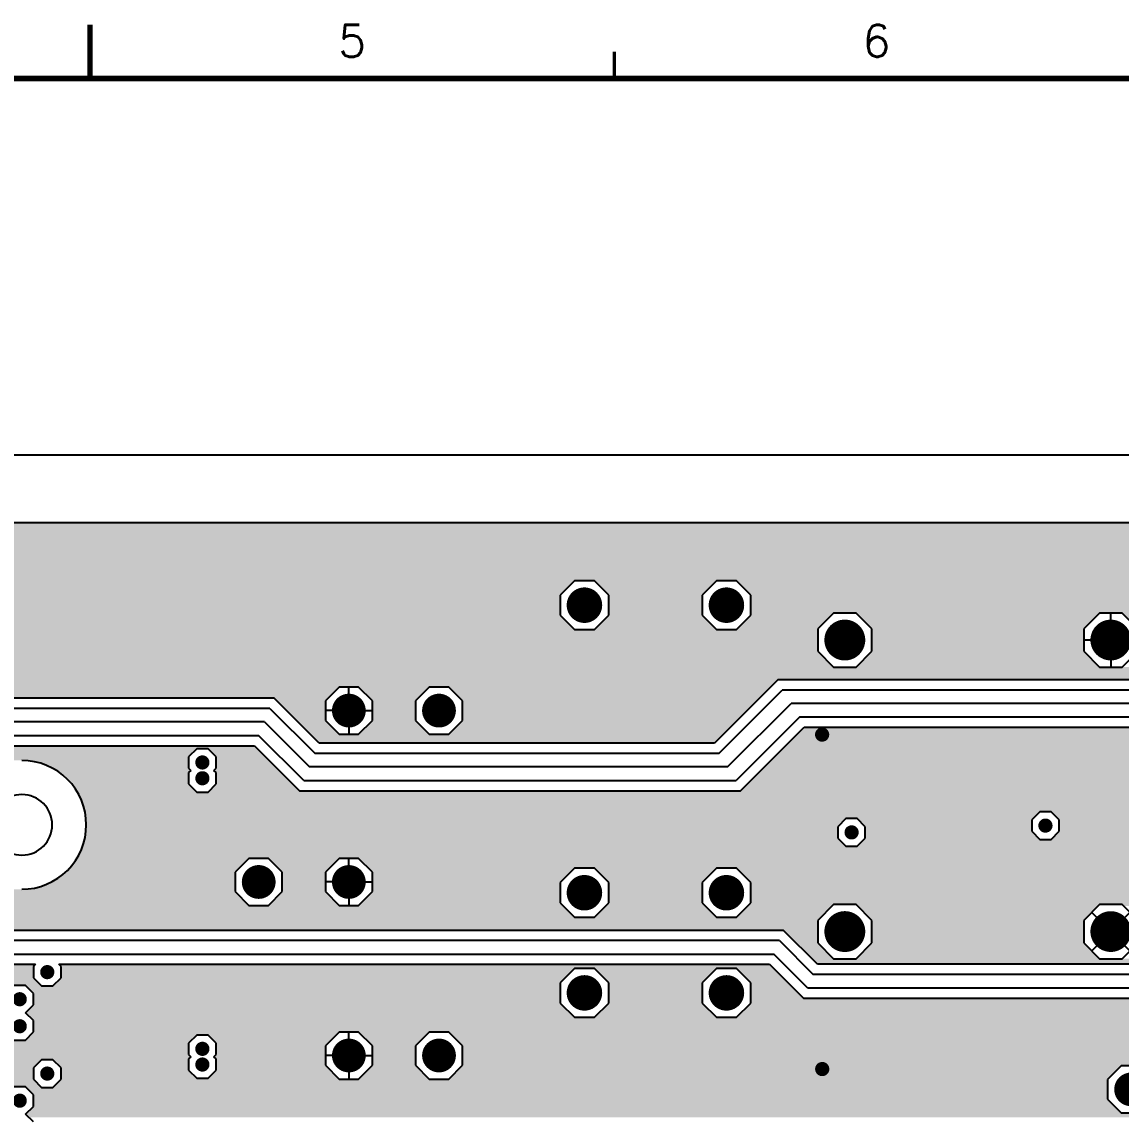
# Model space of a CAD drawing. Extents: x 295 to 953, y 10 to 290.
# Drawn here: x 680.7 to 782.9, y 188.6 to 290.2 of the extents above; entities that cross this region are included whole.
import ezdxf
from ezdxf.enums import TextEntityAlignment as Align

# ---------------------------------------------------------------- set-up
doc = ezdxf.new("R2010")
doc.units = 0
doc.header["$LTSCALE"] = 5
doc.header["$MEASUREMENT"] = 0
doc.layers.get('0').update_dxf_attribs({"linetype": 'CONTINUOUS', "lineweight": 25})
for name, color, linetype in [('L2-INT1_GBR', 7, 'CONTINUOUS'), ('문자', 4, 'CONTINUOUS'), ('테두리', 3, 'CONTINUOUS')]:
    doc.layers.add(name, color=color, linetype=linetype)
doc.styles.get("Standard").update_dxf_attribs({"font": 'simplex.shx'})

# ---------------------------------------------------------------- blocks, each defined once
blk = doc.blocks.new('C')
at = {"layer": '테두리'}
for points, const_width in [([(210, 290), (210, 285)], 0.5), ([(258.75, 287.5), (258.75, 285)], 0.3), ([(15, 285), (15, 15), (405, 15), (405, 285), (15, 285)], 0.5)]:
    blk.add_lwpolyline(points, dxfattribs=dict(at, const_width=const_width))
at = {"layer": '문자'}
for s, p in [('5', (234.38, 288.5)), ('6', (283.12, 288.5))]:
    blk.add_text(s, height=3, dxfattribs=at).set_placement(p, align=Align.MIDDLE)

msp = doc.modelspace()

# ---------------------------------------------------------------- linework, layer by layer
for points, const_width in [([(732.12, 236.04, 1), (733.77, 236.04, 1)], 1.65), ([(745.32, 236.04, 1), (746.97, 236.04, 1)], 1.65), ([(756.2, 232.8, 1), (758.1, 232.8, 1)], 1.9), ([(780.93, 232.8, 1), (782.82, 232.8, 1)], 1.9), ([(710.26, 226.24, 1), (711.83, 226.24, 1)], 1.57), ([(718.64, 226.24, 1), (720.21, 226.24, 1)], 1.57), ([(754.71, 224.01, 1), (755.37, 224.01, 1)], 0.66), ([(697.1, 221.42, 1), (697.76, 221.42, 1)], 0.66), ([(697.1, 219.95, 1), (697.76, 219.95, 1)], 0.66), ([(775.47, 215.55, 1), (776.13, 215.55, 1)], 0.66), ([(757.45, 214.92, 1), (758.11, 214.92, 1)], 0.66), ([(701.88, 210.31, 1), (703.45, 210.31, 1)], 1.57), ([(710.26, 210.31, 1), (711.83, 210.31, 1)], 1.57), ([(732.12, 209.31, 1), (733.77, 209.31, 1)], 1.65), ([(745.32, 209.31, 1), (746.97, 209.31, 1)], 1.65), ([(756.2, 205.7, 1), (758.1, 205.7, 1)], 1.9), ([(780.93, 205.7, 1), (782.82, 205.7, 1)], 1.9), ([(682.68, 201.93, 1), (683.34, 201.93, 1)], 0.66), ([(732.12, 200, 1), (733.77, 200, 1)], 1.65), ([(745.32, 200, 1), (746.97, 200, 1)], 1.65), ([(680.12, 199.41, 1), (680.78, 199.41, 1)], 0.66), ([(680.12, 196.9, 1), (680.78, 196.9, 1)], 0.66), ([(697.1, 194.8, 1), (697.76, 194.8, 1)], 0.66), ([(710.26, 194.18, 1), (711.83, 194.18, 1)], 1.57), ([(718.64, 194.18, 1), (720.21, 194.18, 1)], 1.57), ([(697.1, 193.34, 1), (697.76, 193.34, 1)], 0.66), ([(754.72, 192.92, 1), (755.38, 192.92, 1)], 0.66), ([(682.68, 192.5, 1), (683.34, 192.5, 1)], 0.66), ([(782.98, 191.03, 1), (784.54, 191.03, 1)], 1.57), ([(680.12, 189.98, 1), (680.78, 189.98, 1)], 0.66)]:
    msp.add_lwpolyline(points, format="xyb", close=True, dxfattribs=dict(const_width=const_width))
at = {"layer": 'L2-INT1_GBR'}
for p, q in [((865.18, 250), (505.48, 250)), ((852.34, 243.69), (520.04, 243.69)), ((732.01, 238.31), (730.68, 236.98)), ((733.89, 238.31), (732.01, 238.31)), ((735.21, 236.98), (733.89, 238.31)), ((745.21, 238.31), (743.88, 236.98)), ((747.09, 238.31), (745.21, 238.31)), ((748.41, 236.98), (747.09, 238.31)), ((730.68, 236.98), (730.68, 235.1)), ((735.21, 235.1), (735.21, 236.98)), ((743.88, 236.98), (743.88, 235.1)), ((748.41, 235.1), (748.41, 236.98)), ((756.1, 235.31), (754.63, 233.84)), ((758.19, 235.31), (756.1, 235.31)), ((759.66, 233.84), (758.19, 235.31)), ((780.83, 235.31), (779.36, 233.84)), ((782.92, 235.31), (780.83, 235.31)), ((781.87, 232.8), (781.87, 235.31)), ((784.39, 233.84), (782.92, 235.31)), ((730.68, 235.1), (732.01, 233.77)), ((733.89, 233.77), (735.21, 235.1)), ((743.88, 235.1), (745.21, 233.77)), ((747.09, 233.77), (748.41, 235.1)), ((732.01, 233.77), (733.89, 233.77)), ((745.21, 233.77), (747.09, 233.77)), ((754.63, 233.84), (754.63, 231.76)), ((759.66, 231.76), (759.66, 233.84)), ((779.36, 233.84), (779.36, 231.76)), ((781.87, 232.8), (779.36, 232.8)), ((781.87, 232.8), (781.87, 230.28)), ((781.87, 232.8), (784.39, 232.8)), ((754.63, 231.76), (756.1, 230.28)), ((758.19, 230.28), (759.66, 231.76)), ((779.36, 231.76), (780.83, 230.28)), ((782.92, 230.28), (784.39, 231.76)), ((756.1, 230.28), (758.19, 230.28)), ((780.83, 230.28), (782.92, 230.28)), ((750.93, 229.09), (745.05, 223.2)), ((784.51, 229.09), (750.93, 229.09)), ((710.14, 228.42), (708.86, 227.14)), ((711.95, 228.42), (710.14, 228.42)), ((711.05, 226.24), (711.05, 228.42)), ((713.23, 227.14), (711.95, 228.42)), ((718.52, 228.42), (717.24, 227.14)), ((720.33, 228.42), (718.52, 228.42)), ((721.61, 227.14), (720.33, 228.42)), ((745.45, 222.26), (751.33, 228.14)), ((784.9, 228.14), (751.33, 228.14)), ((704.1, 227.39), (640.42, 227.39)), ((708.3, 223.2), (704.1, 227.39)), ((708.86, 227.14), (708.86, 225.33)), ((713.23, 225.33), (713.23, 227.14)), ((717.24, 227.14), (717.24, 225.33)), ((721.61, 225.33), (721.61, 227.14)), ((703.71, 226.45), (640.82, 226.45)), ((703.71, 226.45), (707.9, 222.26)), ((711.05, 226.24), (708.86, 226.24)), ((711.05, 226.24), (711.05, 224.05)), ((711.05, 226.24), (713.23, 226.24)), ((746.25, 221), (752.15, 226.9)), ((785.33, 226.9), (752.15, 226.9)), ((703.19, 225.19), (646.5, 225.19)), ((703.19, 225.19), (707.38, 221)), ((708.86, 225.33), (710.14, 224.05)), ((711.95, 224.05), (713.23, 225.33)), ((717.24, 225.33), (718.52, 224.05)), ((720.33, 224.05), (721.61, 225.33)), ((752.98, 225.66), (747.06, 219.74)), ((752.98, 225.66), (787.77, 225.66)), ((710.14, 224.05), (711.95, 224.05)), ((718.52, 224.05), (720.33, 224.05)), ((747.45, 218.79), (753.37, 224.71)), ((753.37, 224.71), (788.17, 224.71)), ((647.03, 223.93), (702.66, 223.93)), ((647.42, 222.98), (702.27, 222.98)), ((702.27, 222.98), (706.46, 218.79)), ((706.86, 219.74), (702.66, 223.93)), ((745.05, 223.2), (708.3, 223.2)), ((696.9, 222.7), (696.15, 221.95)), ((696.15, 221.95), (696.15, 220.89)), ((697.96, 222.7), (696.9, 222.7)), ((698.7, 221.95), (697.96, 222.7)), ((698.7, 220.89), (698.7, 221.95)), ((745.45, 222.26), (707.9, 222.26)), ((681.25, 221.58), (680.66, 221.61)), ((681.83, 221.49), (681.25, 221.58)), ((682.4, 221.35), (681.83, 221.49)), ((682.95, 221.15), (682.4, 221.35)), ((683.48, 220.9), (682.95, 221.15)), ((683.98, 220.6), (683.48, 220.9)), ((696.15, 220.89), (696.35, 220.68)), ((698.5, 220.68), (698.7, 220.89)), ((746.25, 221), (707.38, 221)), ((684.46, 220.25), (683.98, 220.6)), ((684.89, 219.85), (684.46, 220.25)), ((685.29, 219.42), (684.89, 219.85)), ((696.35, 220.68), (696.15, 220.48)), ((696.15, 220.48), (696.15, 219.42)), ((698.7, 220.48), (698.5, 220.68)), ((698.7, 219.42), (698.7, 220.48)), ((685.64, 218.95), (685.29, 219.42)), ((685.94, 218.44), (685.64, 218.95)), ((696.15, 219.42), (696.9, 218.67)), ((697.96, 218.67), (698.7, 219.42)), ((706.86, 219.74), (747.06, 219.74)), ((686.19, 217.91), (685.94, 218.44)), ((686.39, 217.36), (686.19, 217.91)), ((696.9, 218.67), (697.96, 218.67)), ((706.46, 218.79), (747.45, 218.79)), ((686.53, 216.79), (686.39, 217.36)), ((686.61, 216.21), (686.53, 216.79)), ((775.27, 216.83), (774.52, 216.08)), ((776.33, 216.83), (775.27, 216.83)), ((777.08, 216.08), (776.33, 216.83)), ((686.64, 215.62), (686.61, 216.21)), ((757.25, 216.2), (756.5, 215.45)), ((758.31, 216.2), (757.25, 216.2)), ((759.05, 215.45), (758.31, 216.2)), ((774.52, 216.08), (774.52, 215.02)), ((777.08, 215.02), (777.08, 216.08)), ((686.53, 214.46), (686.61, 215.04)), ((686.61, 215.04), (686.64, 215.62)), ((756.5, 215.45), (756.5, 214.39)), ((759.05, 214.39), (759.05, 215.45)), ((774.52, 215.02), (775.27, 214.27)), ((776.33, 214.27), (777.08, 215.02)), ((686.19, 213.33), (686.39, 213.89)), ((686.39, 213.89), (686.53, 214.46)), ((756.5, 214.39), (757.25, 213.64)), ((758.31, 213.64), (759.05, 214.39)), ((775.27, 214.27), (776.33, 214.27)), ((685.64, 212.3), (685.94, 212.8)), ((685.94, 212.8), (686.19, 213.33)), ((757.25, 213.64), (758.31, 213.64)), ((684.89, 211.39), (685.29, 211.83)), ((685.29, 211.83), (685.64, 212.3)), ((701.76, 212.5), (700.48, 211.22)), ((703.57, 212.5), (701.76, 212.5)), ((704.85, 211.22), (703.57, 212.5)), ((710.14, 212.5), (708.86, 211.22)), ((711.95, 212.5), (710.14, 212.5)), ((711.05, 210.31), (711.05, 212.5)), ((713.23, 211.22), (711.95, 212.5)), ((683.48, 210.35), (683.98, 210.65)), ((683.98, 210.65), (684.46, 211)), ((684.46, 211), (684.89, 211.39)), ((700.48, 211.22), (700.48, 209.41)), ((704.85, 209.41), (704.85, 211.22)), ((708.86, 211.22), (708.86, 209.41)), ((713.23, 209.41), (713.23, 211.22)), ((732.01, 211.58), (730.68, 210.25)), ((733.89, 211.58), (732.01, 211.58)), ((735.21, 210.25), (733.89, 211.58)), ((745.21, 211.58), (743.88, 210.25)), ((747.09, 211.58), (745.21, 211.58)), ((748.41, 210.25), (747.09, 211.58)), ((680.66, 209.64), (681.25, 209.67)), ((681.25, 209.67), (681.83, 209.75)), ((681.83, 209.75), (682.4, 209.9)), ((682.4, 209.9), (682.95, 210.1)), ((682.95, 210.1), (683.48, 210.35)), ((711.05, 210.31), (708.86, 210.31)), ((711.05, 210.31), (711.05, 208.12)), ((711.05, 210.31), (713.23, 210.31)), ((730.68, 210.25), (730.68, 208.37)), ((735.21, 208.37), (735.21, 210.25)), ((743.88, 210.25), (743.88, 208.37)), ((748.41, 208.37), (748.41, 210.25)), ((700.48, 209.41), (701.76, 208.12)), ((703.57, 208.12), (704.85, 209.41)), ((708.86, 209.41), (710.14, 208.12)), ((711.95, 208.12), (713.23, 209.41)), ((701.76, 208.12), (703.57, 208.12)), ((710.14, 208.12), (711.95, 208.12)), ((730.68, 208.37), (732.01, 207.04)), ((733.89, 207.04), (735.21, 208.37)), ((743.88, 208.37), (745.21, 207.04)), ((747.09, 207.04), (748.41, 208.37)), ((756.1, 208.22), (754.63, 206.74)), ((758.19, 208.22), (756.1, 208.22)), ((759.66, 206.74), (758.19, 208.22)), ((780.83, 208.22), (779.36, 206.74)), ((782.92, 208.22), (780.83, 208.22)), ((784.39, 206.74), (782.92, 208.22)), ((732.01, 207.04), (733.89, 207.04)), ((745.21, 207.04), (747.09, 207.04)), ((754.63, 206.74), (754.63, 204.66)), ((759.66, 204.66), (759.66, 206.74)), ((779.36, 206.74), (779.36, 204.66)), ((781.87, 205.7), (780.1, 207.48)), ((781.87, 205.7), (783.65, 207.48)), ((751.46, 205.81), (667.17, 205.81)), ((754.61, 202.67), (751.46, 205.81)), ((781.87, 205.7), (780.1, 203.92)), ((781.87, 205.7), (783.65, 203.92)), ((751.07, 204.86), (667.57, 204.86)), ((751.07, 204.86), (754.21, 201.72)), ((754.63, 204.66), (756.1, 203.18)), ((758.19, 203.18), (759.66, 204.66)), ((779.36, 204.66), (780.83, 203.18)), ((782.92, 203.18), (784.39, 204.66)), ((668.09, 203.61), (750.55, 203.61)), ((753.69, 200.46), (750.55, 203.61)), ((676.64, 202.66), (681.93, 202.66)), ((681.93, 202.66), (681.73, 202.46)), ((684.09, 202.66), (750.15, 202.66)), ((684.29, 202.46), (684.09, 202.66)), ((750.15, 202.66), (753.3, 199.51)), ((842.67, 202.67), (754.61, 202.67)), ((756.1, 203.18), (758.19, 203.18)), ((780.83, 203.18), (782.92, 203.18)), ((681.73, 202.46), (681.73, 201.4)), ((684.29, 201.4), (684.29, 202.46)), ((732.01, 202.27), (730.68, 200.94)), ((733.89, 202.27), (732.01, 202.27)), ((735.21, 200.94), (733.89, 202.27)), ((745.21, 202.27), (743.88, 200.94)), ((747.09, 202.27), (745.21, 202.27)), ((748.41, 200.94), (747.09, 202.27)), ((843.06, 201.72), (754.21, 201.72)), ((680.98, 200.69), (679.92, 200.69)), ((681.73, 199.94), (680.98, 200.69)), ((681.73, 201.4), (682.48, 200.65)), ((682.48, 200.65), (683.54, 200.65)), ((683.54, 200.65), (684.29, 201.4)), ((730.68, 200.94), (730.68, 199.06)), ((735.21, 199.06), (735.21, 200.94)), ((743.88, 200.94), (743.88, 199.06)), ((748.41, 199.06), (748.41, 200.94)), ((753.69, 200.46), (843.9, 200.46)), ((681.73, 198.88), (681.73, 199.94)), ((753.3, 199.51), (844.29, 199.51)), ((681, 198.16), (681.73, 198.88)), ((730.68, 199.06), (732.01, 197.73)), ((733.89, 197.73), (735.21, 199.06)), ((743.88, 199.06), (745.21, 197.73)), ((747.09, 197.73), (748.41, 199.06)), ((681.73, 197.43), (681, 198.16)), ((681.73, 196.37), (681.73, 197.43)), ((732.01, 197.73), (733.89, 197.73)), ((745.21, 197.73), (747.09, 197.73)), ((680.98, 195.62), (681.73, 196.37)), ((710.14, 196.36), (708.86, 195.08)), ((711.95, 196.36), (710.14, 196.36)), ((711.05, 194.18), (711.05, 196.36)), ((713.23, 195.08), (711.95, 196.36)), ((718.52, 196.36), (717.24, 195.08)), ((720.33, 196.36), (718.52, 196.36)), ((721.61, 195.08), (720.33, 196.36)), ((679.92, 195.62), (680.98, 195.62)), ((696.9, 196.08), (696.15, 195.33)), ((696.15, 195.33), (696.15, 194.27)), ((697.96, 196.08), (696.9, 196.08)), ((698.7, 195.33), (697.96, 196.08)), ((698.7, 194.27), (698.7, 195.33)), ((708.86, 195.08), (708.86, 193.27)), ((713.23, 193.27), (713.23, 195.08)), ((717.24, 195.08), (717.24, 193.27)), ((721.61, 193.27), (721.61, 195.08)), ((682.48, 193.78), (681.73, 193.03)), ((683.54, 193.78), (682.48, 193.78)), ((684.29, 193.03), (683.54, 193.78)), ((696.15, 194.27), (696.35, 194.07)), ((696.35, 194.07), (696.15, 193.87)), ((696.15, 193.87), (696.15, 192.81)), ((698.5, 194.07), (698.7, 194.27)), ((698.7, 193.87), (698.5, 194.07)), ((698.7, 192.81), (698.7, 193.87)), ((711.05, 194.18), (708.86, 194.18)), ((708.86, 193.27), (710.14, 191.99)), ((711.05, 194.18), (711.05, 191.99)), ((711.05, 194.18), (713.23, 194.18)), ((711.95, 191.99), (713.23, 193.27)), ((717.24, 193.27), (718.52, 191.99)), ((720.33, 191.99), (721.61, 193.27)), ((681.73, 193.03), (681.73, 191.97)), ((684.29, 191.97), (684.29, 193.03)), ((696.15, 192.81), (696.9, 192.06)), ((697.96, 192.06), (698.7, 192.81)), ((782.85, 193.22), (781.57, 191.94)), ((784.67, 193.22), (782.85, 193.22)), ((680.98, 191.26), (679.92, 191.26)), ((681.73, 190.51), (680.98, 191.26)), ((681.73, 191.97), (682.48, 191.22)), ((682.48, 191.22), (683.54, 191.22)), ((683.54, 191.22), (684.29, 191.97)), ((696.9, 192.06), (697.96, 192.06)), ((710.14, 191.99), (711.95, 191.99)), ((718.52, 191.99), (720.33, 191.99)), ((781.57, 191.94), (781.57, 190.13)), ((681.73, 189.45), (681.73, 190.51)), ((681, 188.73), (681.73, 189.45)), ((781.57, 190.13), (782.85, 188.85)), ((681.73, 188), (681, 188.73)), ((782.85, 188.85), (784.67, 188.85))]:
    msp.add_line(p, q, dxfattribs=at)
for start, end in [(0, 180), (180, 0)]:
    msp.add_arc((680.66, 215.62), 2.81, start, end, dxfattribs=at)
for points in [[(520.04, 243.44), (520.04, 243.69), (852.59, 243.44), (852.34, 243.69)], [(601.22, 242.69), (600.47, 243.44), (853.34, 242.69), (852.59, 243.44)], [(601.22, 241.9), (601.22, 242.69), (854.12, 241.9), (853.34, 242.69)], [(670.77, 241.71), (670.18, 241.9), (854.32, 241.71), (854.12, 241.9)], [(670.91, 241.52), (670.77, 241.71), (854.5, 241.52), (854.32, 241.71)], [(671.11, 241.32), (670.91, 241.52), (854.71, 241.32), (854.5, 241.52)], [(671.19, 241.29), (671.11, 241.32), (854.73, 241.29), (854.71, 241.32)], [(671.55, 240.79), (671.19, 241.29), (855.23, 240.79), (854.73, 241.29)], [(671.55, 239.72), (671.55, 240.79), (856.31, 239.72), (855.23, 240.79)], [(671.55, 238.31), (671.55, 239.72), (857.72, 238.31), (856.31, 239.72)], [(671.55, 238.08), (671.55, 238.31), (731.78, 238.08), (732.01, 238.31)], [(671.55, 238.31), (671.55, 238.31), (732.01, 238.31), (733.89, 238.31)], [(735.21, 236.98), (733.89, 238.31), (743.88, 236.98), (745.21, 238.31)], [(733.89, 238.31), (733.89, 238.31), (745.21, 238.31), (747.09, 238.31)], [(748.41, 236.98), (747.09, 238.31), (859.05, 236.98), (857.72, 238.31)], [(670.77, 237.16), (670.91, 237.35), (730.86, 237.16), (731.05, 237.35)], [(670.91, 237.35), (671.11, 237.56), (731.05, 237.35), (731.26, 237.56)], [(671.11, 237.56), (671.19, 237.58), (731.26, 237.56), (731.28, 237.58)], [(671.19, 237.58), (671.55, 238.08), (731.28, 237.58), (731.78, 238.08)], [(629.13, 235.97), (629.13, 236.97), (730.68, 235.97), (730.68, 236.97)], [(670.18, 236.97), (670.2, 236.98), (730.68, 236.97), (730.68, 236.98)], [(670.2, 236.98), (670.77, 237.16), (730.68, 236.98), (730.86, 237.16)], [(735.21, 235.1), (735.21, 236.98), (743.88, 235.1), (743.88, 236.98)], [(748.41, 236.26), (748.41, 236.98), (859.76, 236.26), (859.05, 236.98)], [(748.41, 235.31), (748.41, 236.26), (867.53, 235.31), (867.53, 236.26)], [(748.41, 236.26), (748.41, 236.26), (867.53, 236.26), (860.5, 236.26)], [(748.41, 236.26), (748.41, 236.26), (860.5, 236.26), (859.76, 236.26)], [(628.43, 235.27), (629.13, 235.97), (730.68, 235.27), (730.68, 235.97)], [(655.17, 235.1), (655, 235.27), (730.68, 235.1), (730.68, 235.27)], [(748.41, 235.1), (748.41, 235.31), (755.89, 235.1), (756.1, 235.31)], [(748.41, 235.31), (748.41, 235.31), (756.1, 235.31), (758.19, 235.31)], [(759.66, 233.84), (758.19, 235.31), (779.36, 233.84), (780.83, 235.31)], [(758.19, 235.31), (758.19, 235.31), (780.83, 235.31), (782.92, 235.31)], [(783.92, 234.32), (782.92, 235.31), (867.53, 234.32), (867.53, 235.31)], [(655.75, 234.52), (655.17, 235.1), (731.26, 234.52), (730.68, 235.1)], [(655.75, 233.77), (655.75, 234.52), (732.01, 233.77), (731.26, 234.52)], [(733.89, 233.77), (735.21, 235.1), (745.21, 233.77), (743.88, 235.1)], [(747.16, 233.84), (748.41, 235.1), (754.63, 233.84), (755.89, 235.1)], [(655.23, 232.94), (655.75, 233.46), (754.63, 232.94), (754.63, 233.46)], [(655.75, 233.46), (655.75, 233.77), (754.63, 233.46), (754.63, 233.77)], [(747.09, 233.77), (747.16, 233.84), (754.63, 233.77), (754.63, 233.84)], [(759.66, 231.76), (759.66, 233.84), (779.36, 231.76), (779.36, 233.84)], [(655.75, 232.42), (655.23, 232.94), (754.63, 232.42), (754.63, 232.94)], [(655.75, 231.76), (655.75, 232.42), (754.63, 231.76), (754.63, 232.42)], [(655, 230.62), (655.75, 231.36), (755.77, 230.62), (755.02, 231.36)], [(655.75, 231.36), (655.75, 231.76), (755.02, 231.36), (754.63, 231.76)], [(758.19, 230.28), (759.66, 231.76), (780.83, 230.28), (779.36, 231.76)], [(628.38, 229.78), (628.89, 230.28), (785.2, 229.78), (785.7, 230.28)], [(628.89, 230.28), (629.13, 230.53), (756.1, 230.28), (755.86, 230.53)], [(629.13, 230.53), (629.13, 230.62), (755.86, 230.53), (755.77, 230.62)], [(621.07, 228.54), (621.59, 229.06), (750.39, 228.54), (750.91, 229.06)], [(621.59, 229.09), (621.59, 229.78), (784.51, 229.09), (785.2, 229.78)], [(621.59, 229.06), (621.59, 229.09), (750.91, 229.06), (750.93, 229.09)], [(621.59, 229.09), (621.59, 229.09), (750.93, 229.09), (784.51, 229.09)], [(621.19, 228.42), (621.07, 228.54), (750.27, 228.42), (750.39, 228.54)], [(621.59, 228.02), (621.19, 228.42), (709.74, 228.02), (710.14, 228.42)], [(621.19, 228.42), (621.19, 228.42), (710.14, 228.42), (711.95, 228.42)], [(713.23, 227.14), (711.95, 228.42), (717.24, 227.14), (718.52, 228.42)], [(711.95, 228.42), (711.95, 228.42), (718.52, 228.42), (720.33, 228.42)], [(721.61, 227.14), (720.33, 228.42), (748.99, 227.14), (750.27, 228.42)], [(621.59, 227.52), (621.59, 228.02), (709.23, 227.52), (709.74, 228.02)], [(638.35, 227.39), (638.23, 227.52), (709.11, 227.39), (709.23, 227.52)], [(638.35, 227.39), (638.35, 227.39), (640.42, 227.39), (704.1, 227.39)], [(704.36, 227.14), (704.1, 227.39), (708.86, 227.14), (709.11, 227.39)], [(706.17, 225.33), (704.36, 227.14), (708.86, 225.33), (708.86, 227.14)], [(713.23, 225.33), (713.23, 227.14), (717.24, 225.33), (717.24, 227.14)], [(721.61, 225.33), (721.61, 227.14), (747.18, 225.33), (748.99, 227.14)], [(707.45, 224.05), (706.17, 225.33), (710.14, 224.05), (708.86, 225.33)], [(711.95, 224.05), (713.23, 225.33), (718.52, 224.05), (717.24, 225.33)], [(720.33, 224.05), (721.61, 225.33), (745.9, 224.05), (747.18, 225.33)], [(708.3, 223.2), (707.45, 224.05), (745.05, 223.2), (745.9, 224.05)], [(752.34, 223.68), (753.37, 224.71), (789.15, 223.68), (790.19, 224.71)], [(753.37, 224.71), (753.37, 224.71), (758.31, 224.71), (753.37, 224.71)], [(647.13, 222.7), (647.42, 222.98), (702.56, 222.7), (702.27, 222.98)], [(751.46, 222.81), (752.34, 223.68), (789.15, 222.81), (789.15, 223.68)], [(646.04, 221.61), (646.38, 221.95), (696.15, 221.61), (696.15, 221.95)], [(646.38, 221.95), (647.13, 222.7), (696.15, 221.95), (696.9, 222.7)], [(647.13, 222.7), (647.13, 222.7), (696.9, 222.7), (697.96, 222.7)], [(698.7, 221.95), (697.96, 222.7), (703.31, 221.95), (702.56, 222.7)], [(698.7, 221.68), (698.7, 221.95), (703.57, 221.68), (703.31, 221.95)], [(750.53, 221.87), (751.46, 222.81), (789.15, 221.87), (789.15, 222.81)], [(681.25, 221.58), (680.66, 221.61), (696.15, 221.58), (696.15, 221.61)], [(681.83, 221.49), (681.25, 221.58), (696.15, 221.49), (696.15, 221.58)], [(682.4, 221.35), (681.83, 221.49), (696.15, 221.35), (696.15, 221.49)], [(682.95, 221.15), (682.4, 221.35), (696.15, 221.15), (696.15, 221.35)], [(683.48, 220.9), (682.95, 221.15), (696.15, 220.9), (696.15, 221.15)], [(683.5, 220.89), (683.48, 220.9), (696.15, 220.89), (696.15, 220.9)], [(683.84, 220.68), (683.5, 220.89), (696.35, 220.68), (696.15, 220.89)], [(698.5, 220.68), (698.7, 220.89), (704.57, 220.68), (704.37, 220.89)], [(698.7, 220.89), (698.7, 221.68), (704.37, 220.89), (703.57, 221.68)], [(749.25, 220.59), (750.53, 221.87), (790.43, 220.59), (789.15, 221.87)], [(683.98, 220.6), (683.84, 220.68), (696.26, 220.6), (696.35, 220.68)], [(684.14, 220.48), (683.98, 220.6), (696.15, 220.48), (696.26, 220.6)], [(684.46, 220.25), (684.14, 220.48), (696.15, 220.25), (696.15, 220.48)], [(684.89, 219.85), (684.46, 220.25), (696.15, 219.85), (696.15, 220.25)], [(685.28, 219.42), (684.89, 219.85), (696.15, 219.42), (696.15, 219.85)], [(698.7, 220.48), (698.5, 220.68), (704.77, 220.48), (704.57, 220.68)], [(698.7, 219.42), (698.7, 220.48), (705.83, 219.42), (704.77, 220.48)], [(747.78, 219.12), (749.25, 220.59), (849.49, 219.12), (849.49, 220.59)], [(749.25, 220.59), (749.25, 220.59), (792.25, 220.59), (790.43, 220.59)], [(685.64, 218.95), (685.29, 219.42), (696.62, 218.95), (696.15, 219.42)], [(685.8, 218.67), (685.64, 218.95), (696.9, 218.67), (696.62, 218.95)], [(698.08, 218.79), (698.7, 219.42), (706.46, 218.79), (705.83, 219.42)], [(747.45, 218.79), (747.78, 219.12), (849.82, 218.79), (849.49, 219.12)], [(685.94, 218.44), (685.8, 218.67), (850.17, 218.44), (849.94, 218.67)], [(686.13, 218.03), (685.94, 218.44), (850.58, 218.03), (850.17, 218.44)], [(686.19, 217.91), (686.13, 218.03), (867.53, 217.91), (867.53, 218.03)], [(686.13, 218.03), (686.13, 218.03), (852.12, 218.03), (850.58, 218.03)], [(686.28, 217.67), (686.19, 217.91), (867.53, 217.67), (867.53, 217.91)], [(697.96, 218.67), (698.08, 218.79), (849.94, 218.67), (849.82, 218.79)], [(698.08, 218.79), (698.08, 218.79), (711.95, 218.79), (706.46, 218.79)], [(686.39, 217.36), (686.28, 217.67), (814.98, 217.36), (815.29, 217.67)], [(686.28, 217.67), (686.28, 217.67), (815.29, 217.67), (816.35, 217.67)], [(686.5, 216.92), (686.39, 217.36), (814.54, 216.92), (814.98, 217.36)], [(686.52, 216.83), (686.5, 216.92), (814.54, 216.83), (814.54, 216.92)], [(686.53, 216.79), (686.52, 216.83), (775.23, 216.79), (775.27, 216.83)], [(686.52, 216.83), (686.52, 216.83), (775.27, 216.83), (776.33, 216.83)], [(686.61, 216.21), (686.53, 216.79), (774.65, 216.21), (775.23, 216.79)], [(776.58, 216.58), (776.33, 216.83), (814.54, 216.58), (814.54, 216.83)], [(686.61, 216.2), (686.61, 216.21), (774.64, 216.2), (774.65, 216.21)], [(686.64, 215.62), (686.61, 216.2), (756.67, 215.62), (757.25, 216.2)], [(686.61, 216.2), (686.61, 216.2), (757.25, 216.2), (758.31, 216.2)], [(758.43, 216.08), (758.31, 216.2), (774.52, 216.08), (774.64, 216.2)], [(759.05, 215.45), (758.43, 216.08), (774.52, 215.45), (774.52, 216.08)], [(777.08, 216.08), (776.58, 216.58), (789.93, 216.08), (790.43, 216.58)], [(776.58, 216.58), (776.58, 216.58), (790.43, 216.58), (792.25, 216.58)], [(777.08, 215.3), (777.08, 216.08), (789.15, 215.3), (789.93, 216.08)], [(686.53, 214.46), (686.61, 215.04), (756.5, 214.46), (756.5, 215.04)], [(686.61, 215.04), (686.64, 215.45), (756.5, 215.04), (756.5, 215.45)], [(686.64, 215.45), (686.64, 215.62), (756.5, 215.45), (756.67, 215.62)], [(759.05, 215.02), (759.05, 215.45), (774.52, 215.02), (774.52, 215.45)], [(759.05, 214.39), (759.05, 215.02), (775.15, 214.39), (774.52, 215.02)], [(776.33, 214.27), (777.08, 215.02), (789.15, 214.27), (789.15, 215.02)], [(777.08, 215.02), (777.08, 215.3), (789.15, 215.02), (789.15, 215.3)], [(686.3, 213.64), (686.39, 213.89), (757.25, 213.64), (757, 213.89)], [(686.39, 213.89), (686.51, 214.39), (757, 213.89), (756.5, 214.39)], [(686.51, 214.39), (686.53, 214.46), (756.5, 214.39), (756.5, 214.46)], [(758.31, 213.64), (758.93, 214.27), (789.15, 213.64), (789.15, 214.27)], [(758.93, 214.27), (759.05, 214.39), (775.27, 214.27), (775.15, 214.39)], [(685.75, 212.5), (685.94, 212.8), (790.14, 212.5), (789.84, 212.8)], [(685.94, 212.8), (686.19, 213.33), (789.84, 212.8), (789.31, 213.33)], [(686.19, 213.33), (686.24, 213.49), (789.31, 213.33), (789.15, 213.49)], [(686.24, 213.49), (686.3, 213.64), (789.15, 213.49), (789.15, 213.64)], [(686.3, 213.64), (686.3, 213.64), (758.19, 213.64), (757.25, 213.64)], [(684.89, 211.39), (685.29, 211.83), (700.65, 211.39), (701.09, 211.83)], [(685.29, 211.83), (685.64, 212.3), (701.09, 211.83), (701.56, 212.3)], [(685.64, 212.3), (685.75, 212.5), (701.56, 212.3), (701.76, 212.5)], [(685.75, 212.5), (685.75, 212.5), (701.76, 212.5), (703.57, 212.5)], [(704.85, 211.22), (703.57, 212.5), (708.86, 211.22), (710.14, 212.5)], [(703.57, 212.5), (703.57, 212.5), (710.14, 212.5), (711.95, 212.5)], [(712.24, 212.21), (711.95, 212.5), (790.43, 212.21), (790.14, 212.5)], [(712.87, 211.58), (712.24, 212.21), (849.49, 211.58), (849.49, 212.21)], [(683.48, 210.35), (683.98, 210.65), (700.48, 210.35), (700.48, 210.65)], [(683.98, 210.65), (684.46, 211), (700.48, 210.65), (700.48, 211)], [(684.46, 211), (684.7, 211.22), (700.48, 211), (700.48, 211.22)], [(684.7, 211.22), (684.89, 211.39), (700.48, 211.22), (700.65, 211.39)], [(704.85, 209.41), (704.85, 211.22), (708.86, 209.41), (708.86, 211.22)], [(713.23, 211.22), (712.87, 211.58), (731.64, 211.22), (732.01, 211.58)], [(712.87, 211.58), (712.87, 211.58), (732.01, 211.58), (733.89, 211.58)], [(713.23, 210.25), (713.23, 211.22), (730.68, 210.25), (731.64, 211.22)], [(735.21, 210.25), (733.89, 211.58), (743.88, 210.25), (745.21, 211.58)], [(733.89, 211.58), (733.89, 211.58), (745.21, 211.58), (747.09, 211.58)], [(747.93, 210.74), (747.09, 211.58), (849.49, 210.74), (849.49, 211.58)], [(748.41, 210.25), (747.93, 210.74), (849.98, 210.25), (849.49, 210.74)], [(665.65, 209.41), (665.48, 209.64), (700.48, 209.41), (700.48, 209.64)], [(680.66, 209.64), (681.25, 209.67), (700.48, 209.64), (700.48, 209.67)], [(681.25, 209.67), (681.83, 209.75), (700.48, 209.67), (700.48, 209.75)], [(681.83, 209.75), (682.4, 209.9), (700.48, 209.75), (700.48, 209.9)], [(682.4, 209.9), (682.95, 210.1), (700.48, 209.9), (700.48, 210.1)], [(682.95, 210.1), (683.48, 210.35), (700.48, 210.1), (700.48, 210.35)], [(713.23, 209.41), (713.23, 210.25), (730.68, 209.41), (730.68, 210.25)], [(735.21, 208.37), (735.21, 210.25), (743.88, 208.37), (743.88, 210.25)], [(748.41, 209.65), (748.41, 210.25), (850.58, 209.65), (849.98, 210.25)], [(748.41, 209.17), (748.41, 209.65), (867.53, 209.17), (867.53, 209.65)], [(748.41, 209.65), (748.41, 209.65), (852.12, 209.65), (850.58, 209.65)], [(665.68, 209.36), (665.65, 209.41), (700.52, 209.36), (700.48, 209.41)], [(665.68, 208.12), (665.68, 209.36), (701.76, 208.12), (700.52, 209.36)], [(703.57, 208.12), (704.85, 209.41), (710.14, 208.12), (708.86, 209.41)], [(712.2, 208.37), (713.23, 209.41), (730.68, 208.37), (730.68, 209.41)], [(748.41, 208.37), (748.41, 209.17), (849.78, 208.37), (850.58, 209.17)], [(748.41, 209.17), (748.41, 209.17), (850.58, 209.17), (852.12, 209.17)], [(665.68, 207.04), (665.68, 208.12), (732.01, 207.04), (730.92, 208.12)], [(711.95, 208.12), (712.2, 208.37), (730.92, 208.12), (730.68, 208.37)], [(733.89, 207.04), (735.21, 208.37), (745.21, 207.04), (743.88, 208.37)], [(747.09, 207.04), (748.26, 208.22), (754.93, 207.04), (756.1, 208.22)], [(748.26, 208.22), (748.41, 208.37), (849.63, 208.22), (849.78, 208.37)], [(748.26, 208.22), (748.26, 208.22), (756.1, 208.22), (758.19, 208.22)], [(759.66, 206.74), (758.19, 208.22), (779.36, 206.74), (780.83, 208.22)], [(758.19, 208.22), (758.19, 208.22), (780.83, 208.22), (782.92, 208.22)], [(783.05, 208.08), (782.92, 208.22), (849.49, 208.08), (849.63, 208.22)], [(665.32, 206.15), (665.68, 206.65), (754.63, 206.15), (754.63, 206.65)], [(665.68, 206.74), (665.68, 207.04), (754.63, 206.74), (754.93, 207.04)], [(665.68, 206.65), (665.68, 206.74), (754.63, 206.65), (754.63, 206.74)], [(759.66, 204.66), (759.66, 206.74), (779.36, 204.66), (779.36, 206.74)], [(664.96, 205.81), (665.04, 205.92), (754.63, 205.81), (754.63, 205.92)], [(664.96, 205.81), (664.96, 205.81), (667.17, 205.81), (751.46, 205.81)], [(665.04, 205.92), (665.25, 206.13), (754.63, 205.92), (754.63, 206.13)], [(665.25, 206.13), (665.32, 206.15), (754.63, 206.13), (754.63, 206.15)], [(752.62, 204.66), (751.46, 205.81), (754.63, 204.66), (754.63, 205.81)], [(754.09, 203.18), (752.62, 204.66), (756.1, 203.18), (754.63, 204.66)], [(758.19, 203.18), (759.66, 204.66), (780.83, 203.18), (779.36, 204.66)], [(676.83, 202.46), (676.64, 202.66), (681.73, 202.46), (681.93, 202.66)], [(676.64, 202.66), (676.64, 202.66), (681.93, 202.66), (680.98, 202.66)], [(676.64, 202.66), (676.64, 202.66), (680.98, 202.66), (676.64, 202.66)], [(684.29, 202.46), (684.09, 202.66), (750.35, 202.46), (750.15, 202.66)], [(684.09, 202.66), (684.09, 202.66), (697.96, 202.66), (684.09, 202.66)], [(754.23, 203.04), (754.09, 203.18), (843.04, 203.04), (843.04, 203.18)], [(754.61, 202.67), (754.23, 203.04), (842.67, 202.67), (843.04, 203.04)], [(676.83, 201.4), (676.83, 202.46), (681.73, 201.4), (681.73, 202.46)], [(684.29, 202.27), (684.29, 202.46), (750.55, 202.27), (750.35, 202.46)], [(684.29, 201.4), (684.29, 202.27), (731.14, 201.4), (732.01, 202.27)], [(684.29, 202.27), (684.29, 202.27), (732.01, 202.27), (733.89, 202.27)], [(735.21, 200.94), (733.89, 202.27), (743.88, 200.94), (745.21, 202.27)], [(733.89, 202.27), (733.89, 202.27), (745.21, 202.27), (747.09, 202.27)], [(748.41, 200.94), (747.09, 202.27), (751.87, 200.94), (750.55, 202.27)], [(676.13, 200.69), (676.83, 201.4), (682.44, 200.69), (681.73, 201.4)], [(676.13, 200.69), (676.13, 200.69), (679.92, 200.69), (680.98, 200.69)], [(681.02, 200.65), (680.98, 200.69), (682.48, 200.65), (682.44, 200.69)], [(681.73, 199.94), (681.02, 200.65), (730.68, 199.94), (730.68, 200.65)], [(681.02, 200.65), (681.02, 200.65), (683.54, 200.65), (682.48, 200.65)], [(683.54, 200.65), (683.83, 200.94), (730.68, 200.65), (730.68, 200.94)], [(683.83, 200.94), (684.29, 201.4), (730.68, 200.94), (731.14, 201.4)], [(735.21, 199.06), (735.21, 200.94), (743.88, 199.06), (743.88, 200.94)], [(748.41, 199.51), (748.41, 200.94), (753.3, 199.51), (751.87, 200.94)], [(681.73, 199.06), (681.73, 199.94), (730.68, 199.06), (730.68, 199.94)], [(748.41, 199.06), (748.41, 199.51), (849.49, 199.06), (849.49, 199.51)], [(748.41, 199.51), (748.41, 199.51), (784.67, 199.51), (753.3, 199.51)], [(681, 198.16), (681.73, 198.88), (731.58, 198.16), (730.85, 198.88)], [(681.73, 198.88), (681.73, 199.06), (730.85, 198.88), (730.68, 199.06)], [(733.89, 197.73), (735.21, 199.06), (745.21, 197.73), (743.88, 199.06)], [(747.52, 198.16), (748.41, 199.06), (849.49, 198.16), (849.49, 199.06)], [(681.43, 197.73), (681, 198.16), (732.01, 197.73), (731.58, 198.16)], [(681.73, 197.43), (681.43, 197.73), (850.23, 197.43), (849.93, 197.73)], [(681.73, 197.08), (681.73, 197.43), (850.58, 197.08), (850.23, 197.43)], [(747.09, 197.73), (747.52, 198.16), (849.93, 197.73), (849.49, 198.16)], [(681.44, 196.08), (681.72, 196.36), (709.86, 196.08), (710.14, 196.36)], [(681.72, 196.36), (681.73, 196.37), (850.35, 196.36), (850.35, 196.37)], [(681.72, 196.36), (681.72, 196.36), (710.14, 196.36), (711.95, 196.36)], [(681.73, 196.6), (681.73, 197.08), (867.53, 196.6), (867.53, 197.08)], [(681.73, 197.08), (681.73, 197.08), (852.12, 197.08), (850.58, 197.08)], [(681.73, 196.37), (681.73, 196.6), (850.35, 196.37), (850.58, 196.6)], [(681.73, 196.6), (681.73, 196.6), (850.58, 196.6), (852.12, 196.6)], [(713.23, 195.08), (711.95, 196.36), (717.24, 195.08), (718.52, 196.36)], [(711.95, 196.36), (711.95, 196.36), (718.52, 196.36), (720.33, 196.36)], [(721.19, 195.51), (720.33, 196.36), (849.49, 195.51), (850.35, 196.36)], [(660.1, 194.27), (661.16, 195.33), (696.15, 194.27), (696.15, 195.33)], [(661.16, 195.33), (661.45, 195.62), (696.15, 195.33), (696.43, 195.62)], [(669.04, 195.62), (669.04, 195.62), (680.98, 195.62), (679.92, 195.62)], [(680.98, 195.62), (681.44, 196.08), (696.43, 195.62), (696.9, 196.08)], [(681.44, 196.08), (681.44, 196.08), (696.9, 196.08), (697.96, 196.08)], [(698.7, 195.33), (697.96, 196.08), (709.11, 195.33), (709.86, 196.08)], [(698.7, 195.08), (698.7, 195.33), (708.86, 195.08), (709.11, 195.33)], [(721.61, 195.08), (721.19, 195.51), (849.49, 195.08), (849.49, 195.51)], [(698.7, 194.27), (698.7, 195.08), (708.86, 194.27), (708.86, 195.08)], [(713.23, 193.27), (713.23, 195.08), (717.24, 193.27), (717.24, 195.08)], [(721.61, 193.97), (721.61, 195.08), (849.49, 193.97), (849.49, 195.08)], [(659.6, 193.78), (659.69, 193.87), (696.15, 193.78), (696.15, 193.87)], [(659.69, 193.87), (659.9, 194.07), (696.15, 193.87), (696.35, 194.07)], [(659.9, 194.07), (660.1, 194.27), (696.35, 194.07), (696.15, 194.27)], [(676.83, 193.03), (676.08, 193.78), (681.73, 193.03), (682.48, 193.78)], [(676.08, 193.78), (676.08, 193.78), (682.48, 193.78), (683.54, 193.78)], [(684.29, 193.03), (683.54, 193.78), (696.15, 193.03), (696.15, 193.78)], [(698.5, 194.07), (698.7, 194.27), (708.86, 194.07), (708.86, 194.27)], [(698.7, 193.87), (698.5, 194.07), (708.86, 193.87), (708.86, 194.07)], [(698.7, 193.27), (698.7, 193.87), (708.86, 193.27), (708.86, 193.87)], [(698.7, 192.81), (698.7, 193.27), (709.32, 192.81), (708.86, 193.27)], [(711.95, 191.99), (713.23, 193.27), (718.52, 191.99), (717.24, 193.27)], [(721.56, 193.22), (721.61, 193.27), (800.25, 193.22), (800.3, 193.27)], [(721.61, 193.85), (721.61, 193.97), (849.62, 193.85), (849.49, 193.97)], [(721.61, 193.27), (721.61, 193.85), (800.3, 193.27), (800.88, 193.85)], [(721.61, 193.85), (721.61, 193.85), (800.88, 193.85), (802.69, 193.85)], [(676.83, 191.97), (676.83, 193.03), (681.73, 191.97), (681.73, 193.03)], [(684.29, 192.81), (684.29, 193.03), (696.15, 192.81), (696.15, 193.03)], [(684.29, 192.06), (684.29, 192.81), (696.9, 192.06), (696.15, 192.81)], [(697.96, 192.06), (698.7, 192.81), (710.07, 192.06), (709.32, 192.81)], [(720.33, 191.99), (721.56, 193.22), (781.62, 191.99), (782.85, 193.22)], [(721.56, 193.22), (721.56, 193.22), (782.85, 193.22), (784.67, 193.22)], [(676.13, 191.26), (676.83, 191.97), (682.44, 191.26), (681.73, 191.97)], [(676.13, 191.26), (676.13, 191.26), (679.92, 191.26), (680.98, 191.26)], [(681.02, 191.22), (680.98, 191.26), (682.48, 191.22), (682.44, 191.26)], [(681.73, 190.51), (681.02, 191.22), (781.57, 190.51), (781.57, 191.22)], [(683.54, 191.22), (684.26, 191.94), (781.57, 191.22), (781.57, 191.94)], [(684.26, 191.94), (684.29, 191.97), (781.57, 191.94), (781.61, 191.97)], [(684.29, 191.99), (684.29, 192.06), (710.14, 191.99), (710.07, 192.06)], [(684.29, 191.97), (684.29, 191.99), (781.61, 191.97), (781.62, 191.99)], [(681.73, 190.13), (681.73, 190.51), (781.57, 190.13), (781.57, 190.51)], [(681.12, 188.85), (681.73, 189.45), (782.85, 188.85), (782.25, 189.45)], [(681.73, 189.45), (681.73, 190.13), (782.25, 189.45), (781.57, 190.13)], [(681, 188.73), (681.12, 188.85), (850.55, 188.73), (850.43, 188.85)], [(681.04, 188.69), (681, 188.73), (850.58, 188.69), (850.55, 188.73)], [(681.31, 188.42), (681.04, 188.69), (867.53, 188.42), (867.53, 188.69)]]:
    msp.add_solid(points, dxfattribs=at)

# ---------------------------------------------------------------- block references
msp.add_blockref('C', (476.98, 0))

doc.saveas('drawing.dxf')
